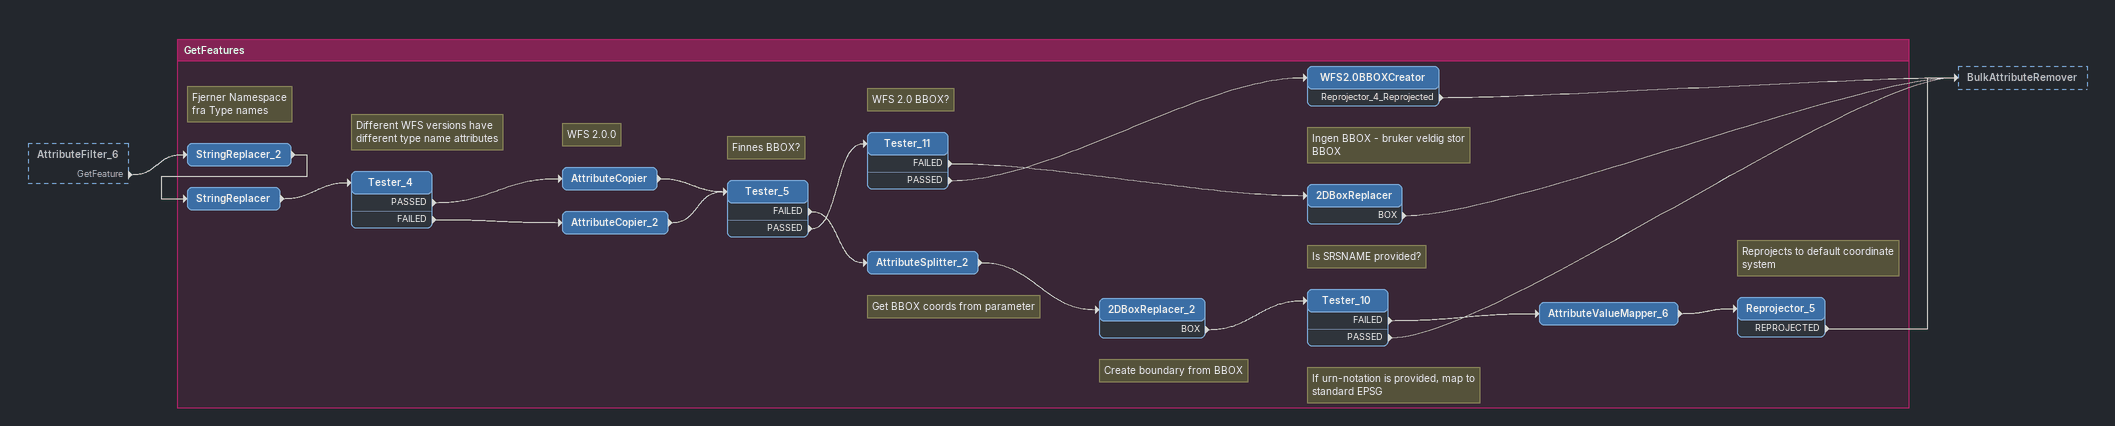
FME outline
AttributeFilter_6 [outside]
    GetFeature -> StringReplacer_2

Bookmark: GetFeatures
Note: Fjerner Namespace / fra Type names
StringReplacer_2
    -> StringReplacer
StringReplacer
    -> Tester_4
Note: Different WFS versions have / different type name attributes
Tester_4
    PASSED -> AttributeCopier
    FAILED -> AttributeCopier_2
Note: WFS 2.0.0
AttributeCopier
    -> Tester_5
AttributeCopier_2
    -> Tester_5
Note: Finnes BBOX?
Tester_5
    FAILED -> AttributeSplitter_2
    PASSED -> Tester_11
Note: WFS 2.0 BBOX?
Tester_11
    FAILED -> 2DBoxReplacer
    PASSED -> WFS2.0BBOXCreator
WFS2.0BBOXCreator
    Reprojector_4_Reprojected -> BulkAttributeRemover
Note: Ingen BBOX - bruker veldig stor BBOX
2DBoxReplacer
    BOX -> BulkAttributeRemover
Note: Get BBOX coords from parameter
AttributeSplitter_2
    -> 2DBoxReplacer_2
Note: Create boundary from BBOX
2DBoxReplacer_2
    BOX -> Tester_10
Note: Is SRSNAME provided?
Tester_10
    FAILED -> AttributeValueMapper_6
    PASSED -> BulkAttributeRemover
Note: If urn-notation is provided, map to standard EPSG
AttributeValueMapper_6
    -> Reprojector_5
Note: Reprojects to default coordinate system
Reprojector_5
    REPROJECTED -> BulkAttributeRemover
